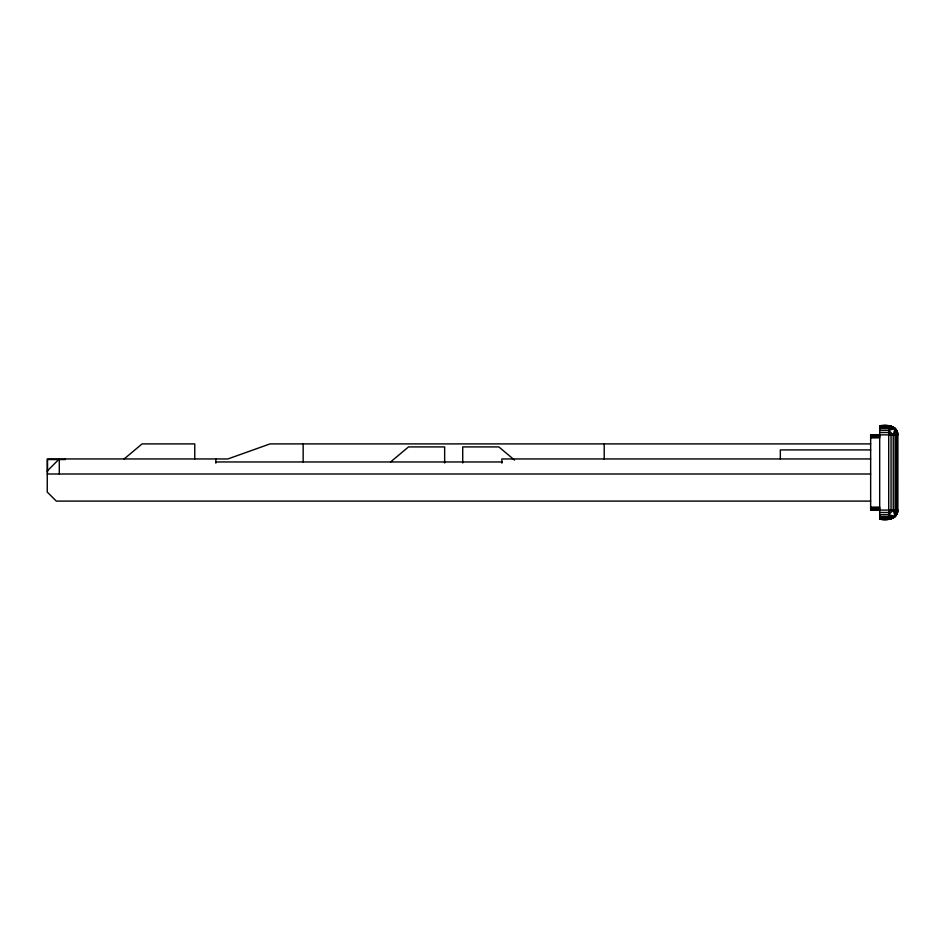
<?xml version="1.0" encoding="UTF-8"?>
<svg xmlns="http://www.w3.org/2000/svg" width="945" height="945" viewBox="0 0 945 945"><rect width="100%" height="100%" fill="white"/><g stroke="black" fill="none" stroke-linecap="round" stroke-linejoin="round"><path stroke-width="1.42" d="M870.652 510.135L870.652 434.865L897.75 434.865C897.715 425.557 886.611 424.73 879.689 426.148C885.867 425.12 895.47 424.766 897.443 432.526L897.431 512.521C895.387 520.435 885.937 519.254 879.689 518.852C886.493 520.884 897.785 519.159 897.75 510.135L897.75 434.865C897.809 425.782 886.481 424.246 879.689 425.841L879.689 519.159C886.481 520.754 897.809 519.218 897.75 510.135L870.652 510.028M897.75 510.135L896.096 515.344M879.689 518.852L891.052 518.852L895.104 516.513L893.238 510.135L893.238 434.865L895.104 428.487L891.1 426.16L879.689 426.148M879.689 516.513L895.104 516.513L897.443 512.473M47.25 471L59.287 458.951L59.287 474M879.689 514.647L888.713 514.647L893.238 510.135M124.149 458.951L142.081 443.902L194.764 443.902L194.764 458.951M390.58 461.963L408.523 446.914L444.646 446.914L444.646 462.967M894.171 517.34L888.713 519.159L888.713 425.841L894.171 427.66M879.689 430.353L888.713 430.353L895.104 428.487L897.443 432.526M883.965 426.715L891.1 426.16M879.689 427.045L893.238 427.045M879.689 428.487L895.104 428.487L895.104 516.513L888.713 514.647M879.689 432.526L888.713 432.526L891.052 434.865L891.052 510.135L888.713 512.473L879.689 512.473M870.652 434.972L879.689 434.972M870.652 435.267L879.689 435.267M870.652 435.751L879.689 435.751M870.652 436.377L879.689 436.377M870.652 437.098L879.689 437.098M870.652 437.878L879.689 437.878M870.652 443.902L270.034 443.902L227.887 458.951L47.25 458.951L47.25 492.073L56.287 501.098L870.652 501.098M870.652 449.914L780.334 449.914L780.334 458.951M870.652 458.951L501.854 458.951L501.854 463.168M215.85 461.963L502.173 461.963M47.25 474L870.652 474M870.652 507.122L879.689 507.122M870.652 507.902L879.689 507.902M870.652 508.623L879.689 508.623M870.652 509.249L879.689 509.249M870.652 509.733L879.689 509.733M879.689 517.954L893.238 517.954M883.965 518.285L891.1 518.84M514.541 460.085L498.842 446.914L462.719 446.914L462.719 462.967M888.713 430.353L893.238 434.865M896.096 429.656L897.75 434.865M896.545 430.353L896.545 514.647M604.209 443.902L604.209 459.187M303.156 443.902L303.156 461.963M215.85 458.951L215.85 463.168M65.311 458.951L65.311 459.553L47.545 459.553L47.545 472.5"/></g></svg>
